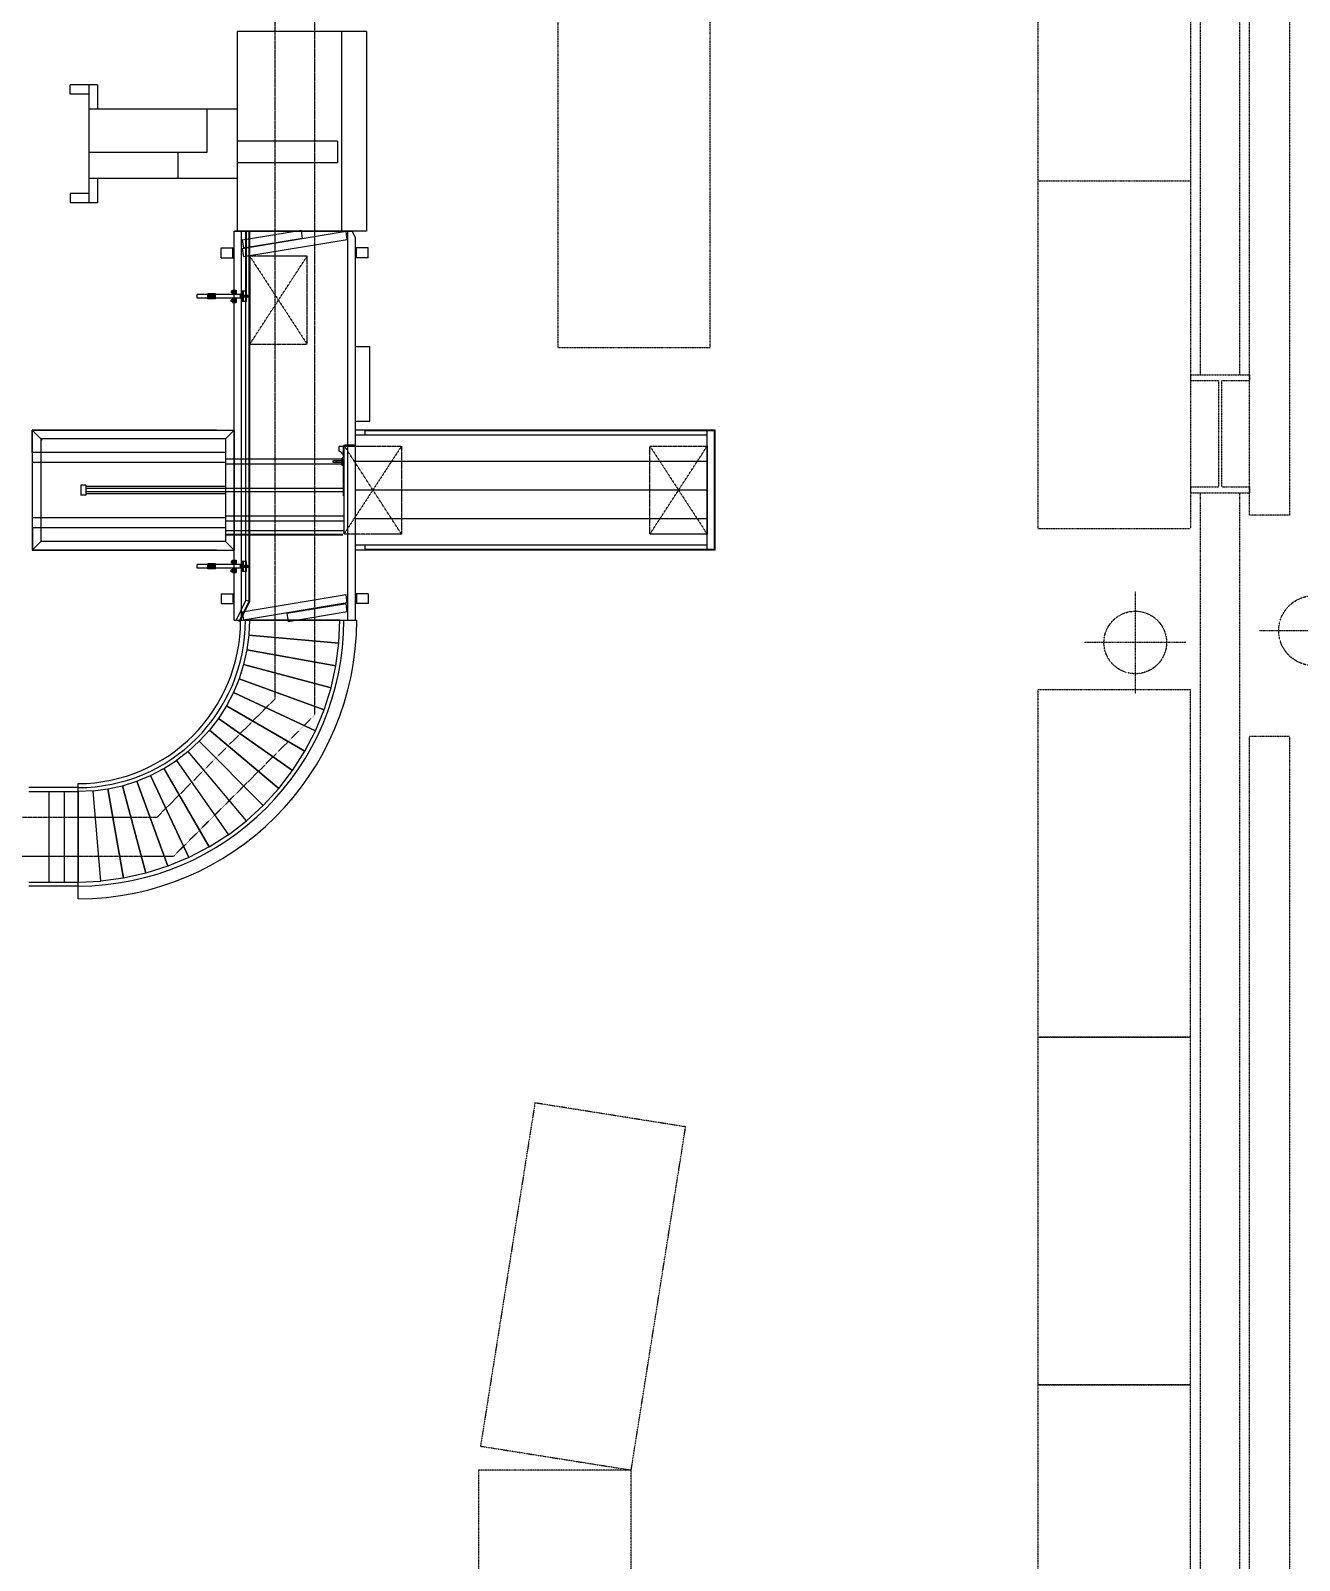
# Model space of a CAD drawing. Header units: millimetres. Extents: x -1732 to 458256, y -4349 to 130988.
# Drawn here: x 60447 to 66893, y 22610 to 30379 of the extents above; entities that cross this region are included whole.
import ezdxf

# ---------------------------------------------------------------- set-up
doc = ezdxf.new("R2010")
doc.units = ezdxf.units.MM
doc.header["$LTSCALE"] = 0.01
doc.header["$MEASUREMENT"] = 0
doc.linetypes.add('HIDDEN2', pattern=[4.7625, 3.175, -1.5875])
doc.linetypes.add('PHANTOM2', pattern=[31.75, 15.875, -3.175, 3.175, -3.175, 3.175, -3.175])
for name, color, linetype in [('F-E-EQP-BIELO', 251, 'CONTINUOUS'), ('F-E-EQP-CAN', 251, 'HIDDEN2'), ('F-E-EQP-PH2', 251, 'PHANTOM2'), ('S-E-ACI', 251, 'PHANTOM2'), ('S-E-BET', 251, 'PHANTOM2')]:
    doc.layers.add(name, color=color, linetype=linetype)

msp = doc.modelspace()

# ---------------------------------------------------------------- linework, layer by layer
at = {"layer": 'F-E-EQP-BIELO'}
for p, q in [((61499.02209, 29359.84956), (61499.02209, 30374.84948)), ((62154.02209, 30374.84948), (61499.02209, 30374.84948)), ((62027.02209, 30374.84948), (62027.02209, 29359.84948)), ((62154.02209, 30374.84948), (62154.02209, 29359.84948)), ((60648.02209, 30055.84948), (60648.02209, 30103.84948)), ((60788.02209, 30103.84948), (60648.02209, 30103.84948)), ((60743.02209, 30103.84948), (60743.02209, 29503.84948)), ((60788.02209, 30103.84948), (60788.02209, 29979.84948)), ((60743.02209, 30055.84948), (60648.02209, 30055.84948)), ((61499.02209, 29979.84948), (60743.02209, 29979.84948)), ((61343.02209, 29979.84948), (61343.02209, 29759.84948)), ((61343.02209, 29759.84948), (60743.02209, 29759.84948)), ((61196.02209, 29759.84948), (61196.02209, 29627.84948)), ((62007.02209, 29817.84948), (61499.02209, 29817.84948)), ((62007.02209, 29817.84948), (62007.02209, 29707.84948)), ((62007.02209, 29707.84948), (61499.02209, 29707.84948)), ((61499.02209, 29627.84948), (60743.02209, 29627.84948)), ((60788.02209, 29627.84948), (60788.02209, 29503.84948)), ((60648.02209, 29551.84948), (60648.02209, 29503.84948)), ((60743.02209, 29551.84948), (60648.02209, 29551.84948)), ((60788.02209, 29503.84948), (60648.02209, 29503.84948)), ((61481.15801, 27384.84956), (61481.15801, 29359.84956)), ((61481.15801, 29359.84956), (62081.15801, 29359.84956)), ((62154.02209, 29359.84948), (61484.52209, 29359.84948)), ((61519.15801, 27384.84956), (61519.15801, 29359.84956)), ((61822.8598, 29364.71913), (61522.00965, 29314.57744)), ((62049.7304, 29358.55417), (61522.00965, 29270.60071)), ((61522.00965, 29314.57744), (61528.58561, 29275.12168)), ((61528.58561, 29275.12168), (61829.43576, 29325.26337)), ((61528.58561, 29231.14495), (62056.30636, 29319.09841)), ((61560.53301, 29359.84956), (61541.48301, 29359.84956)), ((61541.48301, 27484.74666), (61541.48301, 29359.84956)), ((61544.65801, 29055.04956), (61544.65801, 29359.84956)), ((61557.35801, 27480.99908), (61557.35801, 29359.84956)), ((61560.53301, 27480.24956), (61560.53301, 29359.84956)), ((61829.43576, 29325.26337), (61822.8598, 29364.71913)), ((62056.30636, 29319.09841), (62049.7304, 29358.55417)), ((62059.15801, 27384.84956), (62059.15801, 29359.84956)), ((62097.15801, 29327.84956), (62081.15801, 29359.84956)), ((62097.15801, 27384.84956), (62097.15801, 29327.84956)), ((61416.15801, 29225.84956), (61416.15801, 29275.84956)), ((61416.15801, 29275.84956), (61481.15801, 29275.84956)), ((61416.15801, 29225.84956), (61481.15801, 29225.84956)), ((61475.15801, 29225.84956), (61475.15801, 29275.84956)), ((61522.00965, 29270.60071), (61528.58561, 29231.14495)), ((61560.53301, 29234.06365), (61560.53301, 28786.06365)), ((62162.15801, 29275.84956), (62097.15801, 29275.84956)), ((62162.15801, 29225.84956), (62097.15801, 29225.84956)), ((62103.15801, 29225.84956), (62103.15801, 29275.84956)), ((62162.15801, 29225.84956), (62162.15801, 29275.84956)), ((61473.22051, 29061.39956), (61473.22051, 29039.17456)), ((61473.22051, 29061.39956), (61481.15801, 29061.39956)), ((61481.15801, 29061.39956), (61481.15801, 29039.17456)), ((61484.15801, 29061.39956), (61484.15801, 29039.17456)), ((61484.15801, 29061.39956), (61492.09551, 29061.39956)), ((61492.09551, 29061.39956), (61492.09551, 29039.17456)), ((61293.83301, 29020.12456), (61293.83301, 29039.17456)), ((61347.80801, 29039.17456), (61293.83301, 29039.17456)), ((61347.80801, 29020.12456), (61293.83301, 29020.12456)), ((61347.80801, 29016.94956), (61347.80801, 29042.34956)), ((61385.90801, 29042.34956), (61347.80801, 29042.34956)), ((61385.90801, 29039.17456), (61347.80801, 29039.17456)), ((61385.90801, 29020.12456), (61347.80801, 29020.12456)), ((61385.90801, 29016.94956), (61347.80801, 29016.94956)), ((61354.15801, 29016.94956), (61354.15801, 29042.34956)), ((61357.33301, 29020.12456), (61357.33301, 29039.17456)), ((61366.85801, 29036.06537), (61361.30176, 29032.85746)), ((61361.30176, 29032.85746), (61361.30176, 29026.44166)), ((61361.30176, 29026.44166), (61366.85801, 29023.23376)), ((61372.41426, 29032.85746), (61366.85801, 29036.06537)), ((61366.85801, 29023.23376), (61372.41426, 29026.44166)), ((61372.41426, 29026.44166), (61372.41426, 29032.85746)), ((61376.38301, 29020.12456), (61376.38301, 29039.17456)), ((61379.55801, 29016.94956), (61379.55801, 29042.34956)), ((61385.90801, 29016.94956), (61385.90801, 29042.34956)), ((61522.43301, 29039.17456), (61385.90801, 29039.17456)), ((61522.43301, 29020.12456), (61385.90801, 29020.12456)), ((61473.22051, 29056.63706), (61466.87051, 29056.63706)), ((61466.87051, 29056.63706), (61466.87051, 29047.11206)), ((61471.63301, 29054.25581), (61466.87051, 29054.25581)), ((61471.63301, 29049.49331), (61466.87051, 29049.49331)), ((61473.22051, 29047.11206), (61466.87051, 29047.11206)), ((61473.22051, 29012.18706), (61466.87051, 29012.18706)), ((61466.87051, 29002.66206), (61466.87051, 29012.18706)), ((61471.63301, 29009.80581), (61466.87051, 29009.80581)), ((61471.63301, 29005.04331), (61466.87051, 29005.04331)), ((61473.22051, 29002.66206), (61466.87051, 29002.66206)), ((61471.63301, 29054.25581), (61471.63301, 29049.49331)), ((61471.63301, 29005.04331), (61471.63301, 29009.80581)), ((61481.15801, 29055.04956), (61473.22051, 29055.04956)), ((61481.15801, 29048.69956), (61473.22051, 29048.69956)), ((61473.22051, 29020.12456), (61473.22051, 28997.89956)), ((61481.15801, 29010.59956), (61473.22051, 29010.59956)), ((61481.15801, 29004.24956), (61473.22051, 29004.24956)), ((61473.22051, 28997.89956), (61481.15801, 28997.89956)), ((61484.15801, 29055.04956), (61481.15801, 29055.04956)), ((61484.15801, 29048.69956), (61481.15801, 29048.69956)), ((61481.15801, 29020.12456), (61481.15801, 28997.89956)), ((61484.15801, 29010.59956), (61481.15801, 29010.59956)), ((61484.15801, 29004.24956), (61481.15801, 29004.24956)), ((61492.09551, 29055.04956), (61484.15801, 29055.04956)), ((61492.09551, 29054.25581), (61484.15801, 29054.25581)), ((61492.09551, 29049.49331), (61484.15801, 29049.49331)), ((61492.09551, 29048.69956), (61484.15801, 29048.69956)), ((61484.15801, 29020.12456), (61484.15801, 28997.89956)), ((61492.09551, 29010.59956), (61484.15801, 29010.59956)), ((61492.09551, 29009.80581), (61484.15801, 29009.80581)), ((61492.09551, 29005.04331), (61484.15801, 29005.04331)), ((61492.09551, 29004.24956), (61484.15801, 29004.24956)), ((61484.15801, 28997.89956), (61492.09551, 28997.89956)), ((61492.09551, 29020.12456), (61492.09551, 28997.89956)), ((61522.43301, 29036.79331), (61512.90801, 29036.79331)), ((61512.90801, 29022.50581), (61512.90801, 29036.79331)), ((61519.25801, 29032.82456), (61512.90801, 29032.82456)), ((61519.25801, 29026.47456), (61512.90801, 29026.47456)), ((61522.43301, 29022.50581), (61512.90801, 29022.50581)), ((61519.25801, 29026.47456), (61519.25801, 29032.82456)), ((61522.43301, 29004.24956), (61522.43301, 29055.04956)), ((61544.65801, 29055.04956), (61522.43301, 29055.04956)), ((61541.48301, 29034.41206), (61522.43301, 29034.41206)), ((61541.48301, 29024.88706), (61522.43301, 29024.88706)), ((61544.65801, 29004.24956), (61522.43301, 29004.24956)), ((61528.78301, 29004.24956), (61528.78301, 29055.04956)), ((61541.48301, 29032.82456), (61528.78301, 29032.82456)), ((61528.78301, 29032.82456), (61544.65801, 29032.82456)), ((61528.78301, 29032.03081), (61541.48301, 29032.03081)), ((61528.78301, 29027.26831), (61541.48301, 29027.26831)), ((61541.48301, 29026.47456), (61528.78301, 29026.47456)), ((61528.78301, 29026.47456), (61544.65801, 29026.47456)), ((61530.37051, 29026.47456), (61530.37051, 29032.82456)), ((61539.89551, 29024.88706), (61539.89551, 29034.41206)), ((61544.65801, 29004.24956), (61544.65801, 29055.04956)), ((61551.00801, 29034.41206), (61544.65801, 29034.41206)), ((61551.00801, 29024.88706), (61544.65801, 29024.88706)), ((61546.24551, 29027.26831), (61546.24551, 29032.03081)), ((61546.24551, 29032.03081), (61551.00801, 29032.03081)), ((61546.24551, 29027.26831), (61551.00801, 29027.26831)), ((61551.00801, 29024.88706), (61551.00801, 29034.41206)), ((62097.15801, 28774.84956), (62170.15801, 28774.84956)), ((62170.15801, 28394.84956), (62170.15801, 28774.84956)), ((62097.15801, 28394.84956), (62170.15801, 28394.84956)), ((60455.63301, 28237.33706), (60455.63301, 28350.04956)), ((60500.08301, 28305.59956), (60455.63301, 28350.04956)), ((60455.63301, 28350.04956), (60455.63301, 27740.44956)), ((61392.25801, 28350.04956), (60455.63301, 28350.04956)), ((60455.63301, 28350.04956), (61481.15801, 28350.04956)), ((60506.43301, 28299.24956), (60458.80801, 28346.87456)), ((60500.08301, 28305.59956), (60500.08301, 27784.89956)), ((61436.70801, 28305.59956), (60500.08301, 28305.59956)), ((61436.70801, 28305.59956), (61481.15801, 28350.04956)), ((61436.70801, 28305.59956), (61436.70801, 27784.89956)), ((61481.15801, 28350.04956), (61481.15801, 27740.44956)), ((62097.15801, 27740.24956), (62097.15801, 28350.24956)), ((63925.15801, 28350.24956), (62097.15801, 28350.24956)), ((63885.15801, 28325.24956), (62097.15801, 28325.24956)), ((62147.15801, 28325.24956), (62147.15801, 28350.24956)), ((63925.15801, 28347.24956), (62147.15801, 28347.24956)), ((63885.15801, 27743.24956), (63885.15801, 28347.24956)), ((63922.15801, 27743.24956), (63922.15801, 28347.24956)), ((63925.15801, 27740.24956), (63925.15801, 28350.24956)), ((61436.70801, 28237.33706), (60455.63301, 28237.33706)), ((60455.63301, 28237.33706), (60455.63301, 27853.16206)), ((62039.95801, 28267.49956), (62014.55801, 28267.49956)), ((62014.55801, 28243.74008), (62014.55801, 28267.49956)), ((62021.58113, 28239.15592), (62014.55801, 28243.74008)), ((62027.31357, 28237.09307), (62021.58113, 28239.15592)), ((62033.73392, 28228.15398), (62027.31357, 28237.09307)), ((62036.78301, 28208.76206), (62030.43301, 28208.76206)), ((62030.43301, 28170.66206), (62030.43301, 28208.76206)), ((62039.95801, 28224.48665), (62033.73392, 28228.15398)), ((62036.78301, 28226.35741), (62036.78301, 28267.49956)), ((62036.78301, 28016.08957), (62036.78301, 28226.35741)), ((62039.95801, 27821.24956), (62039.95801, 28269.24956)), ((62090.75801, 28273.84956), (62043.13301, 28273.84956)), ((62090.75801, 28270.67456), (62043.13301, 28270.67456)), ((62090.75801, 28270.67456), (62090.75801, 28273.84956)), ((63885.15801, 28269.24956), (63885.15801, 27821.24956)), ((60506.43301, 28186.53706), (60455.63301, 28186.53706)), ((61436.70801, 28186.53706), (60506.43301, 28186.53706)), ((62030.43301, 28202.41206), (61436.70801, 28202.41206)), ((62030.43301, 28177.01206), (61436.70801, 28177.01206)), ((61983.23337, 28189.71206), (61985.98301, 28194.47456)), ((61983.23337, 28189.71206), (61985.98301, 28184.94956)), ((62033.60801, 28194.47456), (61985.98301, 28194.47456)), ((61985.98301, 28184.94956), (61985.98301, 28194.47456)), ((62033.60801, 28184.94956), (61985.98301, 28184.94956)), ((62000.84201, 28192.88706), (62002.42951, 28194.47456)), ((62000.84201, 28186.53706), (62000.84201, 28192.88706)), ((62002.42951, 28184.94956), (62000.84201, 28186.53706)), ((62002.42951, 28184.94956), (62002.42951, 28194.47456)), ((62036.78301, 28170.66206), (62030.43301, 28170.66206)), ((62033.60801, 28194.47456), (62039.95801, 28199.99453)), ((62033.60801, 28184.94956), (62033.60801, 28194.47456)), ((62033.60801, 28184.94956), (62039.95801, 28179.42959)), ((62035.76701, 28188.12456), (62035.76701, 28191.29956)), ((62038.94201, 28191.29956), (62035.76701, 28191.29956)), ((62038.94201, 28188.12456), (62035.76701, 28188.12456)), ((62038.94201, 28180.31279), (62038.94201, 28199.11134)), ((63885.15801, 28191.24956), (62097.15801, 28191.24956)), ((60728.68301, 28070.64956), (60703.28301, 28070.64956)), ((60703.28301, 28070.64956), (60703.28301, 28019.84956)), ((60728.68301, 28070.64956), (60728.68301, 28019.84956)), ((61436.70801, 28064.29956), (60728.68301, 28064.29956)), ((62039.95801, 28053.18706), (60728.68301, 28053.18706)), ((60728.68301, 28019.84956), (60703.28301, 28019.84956)), ((62039.95801, 28037.31206), (60728.68301, 28037.31206)), ((61436.70801, 28026.19956), (60728.68301, 28026.19956)), ((63885.15801, 28045.24956), (62097.15801, 28045.24956)), ((60506.43301, 27903.96206), (60455.63301, 27903.96206)), ((61436.70801, 27903.96206), (60506.43301, 27903.96206)), ((62039.95801, 27913.48706), (61436.70801, 27913.48706)), ((63885.15801, 27899.24956), (62097.15801, 27899.24956)), ((61439.88301, 27853.16206), (60455.63301, 27853.16206)), ((60458.80801, 27743.62456), (60458.80801, 27853.16206)), ((62039.95801, 27888.08706), (61436.70801, 27888.08706)), ((62039.95801, 27838.87456), (61436.70801, 27838.87456)), ((62033.60801, 27819.82456), (61436.70801, 27819.82456)), ((62033.60801, 27816.64956), (61436.70801, 27816.64956)), ((60500.08301, 27784.89956), (60455.63301, 27740.44956)), ((61392.25801, 27740.44956), (60455.63301, 27740.44956)), ((60455.63301, 27740.44956), (61481.15801, 27740.44956)), ((61436.70801, 27784.89956), (60500.08301, 27784.89956)), ((61481.15801, 27740.44956), (61436.70801, 27784.89956)), ((63885.15801, 27765.24956), (62097.15801, 27765.24956)), ((63925.15801, 27740.24956), (62097.15801, 27740.24956)), ((62147.15801, 27740.24956), (62147.15801, 27765.24956)), ((63925.15801, 27743.24956), (62147.15801, 27743.24956)), ((61293.83301, 27648.52456), (61293.83301, 27667.57456)), ((61347.80801, 27667.57456), (61293.83301, 27667.57456)), ((61347.80801, 27645.34956), (61347.80801, 27670.74956)), ((61385.90801, 27670.74956), (61347.80801, 27670.74956)), ((61385.90801, 27667.57456), (61347.80801, 27667.57456)), ((61354.15801, 27645.34956), (61354.15801, 27670.74956)), ((61357.33301, 27648.52456), (61357.33301, 27667.57456)), ((61366.85801, 27664.46537), (61361.30176, 27661.25746)), ((61361.30176, 27661.25746), (61361.30176, 27654.84166)), ((61372.41426, 27661.25746), (61366.85801, 27664.46537)), ((61372.41426, 27654.84166), (61372.41426, 27661.25746)), ((61376.38301, 27648.52456), (61376.38301, 27667.57456)), ((61379.55801, 27645.34956), (61379.55801, 27670.74956)), ((61385.90801, 27645.34956), (61385.90801, 27670.74956)), ((61522.43301, 27667.57456), (61385.90801, 27667.57456)), ((61466.87051, 27685.03706), (61466.87051, 27675.51206)), ((61473.22051, 27685.03706), (61466.87051, 27685.03706)), ((61471.63301, 27682.65581), (61466.87051, 27682.65581)), ((61471.63301, 27677.89331), (61466.87051, 27677.89331)), ((61473.22051, 27675.51206), (61466.87051, 27675.51206)), ((61471.63301, 27682.65581), (61471.63301, 27677.89331)), ((61473.22051, 27689.79956), (61473.22051, 27667.57456)), ((61473.22051, 27689.79956), (61481.15801, 27689.79956)), ((61481.15801, 27683.44956), (61473.22051, 27683.44956)), ((61481.15801, 27677.09956), (61473.22051, 27677.09956)), ((61481.15801, 27689.79956), (61481.15801, 27667.57456)), ((61484.15801, 27683.44956), (61481.15801, 27683.44956)), ((61484.15801, 27677.09956), (61481.15801, 27677.09956)), ((61484.15801, 27689.79956), (61484.15801, 27667.57456)), ((61484.15801, 27689.79956), (61492.09551, 27689.79956)), ((61492.09551, 27683.44956), (61484.15801, 27683.44956)), ((61492.09551, 27682.65581), (61484.15801, 27682.65581)), ((61492.09551, 27677.89331), (61484.15801, 27677.89331)), ((61492.09551, 27677.09956), (61484.15801, 27677.09956)), ((61492.09551, 27689.79956), (61492.09551, 27667.57456)), ((61512.90801, 27650.90581), (61512.90801, 27665.19331)), ((61522.43301, 27665.19331), (61512.90801, 27665.19331)), ((61519.25801, 27661.22456), (61512.90801, 27661.22456)), ((61519.25801, 27654.87456), (61519.25801, 27661.22456)), ((61544.65801, 27683.44956), (61522.43301, 27683.44956)), ((61522.43301, 27632.64956), (61522.43301, 27683.44956)), ((61541.48301, 27662.81206), (61522.43301, 27662.81206)), ((61528.78301, 27632.64956), (61528.78301, 27683.44956)), ((61528.78301, 27661.22456), (61544.65801, 27661.22456)), ((61541.48301, 27661.22456), (61528.78301, 27661.22456)), ((61528.78301, 27660.43081), (61541.48301, 27660.43081)), ((61530.37051, 27654.87456), (61530.37051, 27661.22456)), ((61539.89551, 27653.28706), (61539.89551, 27662.81206)), ((61544.65801, 27632.64956), (61544.65801, 27683.44956)), ((61551.00801, 27662.81206), (61544.65801, 27662.81206)), ((61546.24551, 27655.66831), (61546.24551, 27660.43081)), ((61546.24551, 27660.43081), (61551.00801, 27660.43081)), ((61551.00801, 27653.28706), (61551.00801, 27662.81206)), ((61347.80801, 27648.52456), (61293.83301, 27648.52456)), ((61385.90801, 27648.52456), (61347.80801, 27648.52456)), ((61385.90801, 27645.34956), (61347.80801, 27645.34956)), ((61361.30176, 27654.84166), (61366.85801, 27651.63376)), ((61366.85801, 27651.63376), (61372.41426, 27654.84166)), ((61522.43301, 27648.52456), (61385.90801, 27648.52456)), ((61473.22051, 27640.58706), (61466.87051, 27640.58706)), ((61466.87051, 27631.06206), (61466.87051, 27640.58706)), ((61471.63301, 27638.20581), (61466.87051, 27638.20581)), ((61471.63301, 27633.44331), (61466.87051, 27633.44331)), ((61473.22051, 27631.06206), (61466.87051, 27631.06206)), ((61471.63301, 27633.44331), (61471.63301, 27638.20581)), ((61473.22051, 27648.52456), (61473.22051, 27626.29956)), ((61481.15801, 27638.99956), (61473.22051, 27638.99956)), ((61481.15801, 27632.64956), (61473.22051, 27632.64956)), ((61473.22051, 27626.29956), (61481.15801, 27626.29956)), ((61481.15801, 27648.52456), (61481.15801, 27626.29956)), ((61484.15801, 27638.99956), (61481.15801, 27638.99956)), ((61484.15801, 27632.64956), (61481.15801, 27632.64956)), ((61484.15801, 27648.52456), (61484.15801, 27626.29956)), ((61492.09551, 27638.99956), (61484.15801, 27638.99956)), ((61492.09551, 27638.20581), (61484.15801, 27638.20581)), ((61492.09551, 27633.44331), (61484.15801, 27633.44331)), ((61492.09551, 27632.64956), (61484.15801, 27632.64956)), ((61484.15801, 27626.29956), (61492.09551, 27626.29956)), ((61492.09551, 27648.52456), (61492.09551, 27626.29956)), ((61519.25801, 27654.87456), (61512.90801, 27654.87456)), ((61522.43301, 27650.90581), (61512.90801, 27650.90581)), ((61541.48301, 27653.28706), (61522.43301, 27653.28706)), ((61544.65801, 27632.64956), (61522.43301, 27632.64956)), ((61528.78301, 27655.66831), (61541.48301, 27655.66831)), ((61528.78301, 27654.87456), (61544.65801, 27654.87456)), ((61541.48301, 27654.87456), (61528.78301, 27654.87456)), ((61551.00801, 27653.28706), (61544.65801, 27653.28706)), ((61546.24551, 27655.66831), (61551.00801, 27655.66831)), ((61416.15801, 27518.84956), (61481.15801, 27518.84956)), ((61416.15801, 27518.84956), (61416.15801, 27468.84956)), ((61475.15801, 27518.84956), (61475.15801, 27468.84956)), ((62049.7304, 27513.55417), (61522.00965, 27425.60071)), ((62056.30636, 27474.09841), (62049.7304, 27513.55417)), ((62162.15801, 27518.84956), (62097.15801, 27518.84956)), ((62103.15801, 27518.84956), (62103.15801, 27468.84956)), ((62162.15801, 27518.84956), (62162.15801, 27468.84956)), ((61416.15801, 27468.84956), (61481.15801, 27468.84956)), ((61492.69417, 27387.16898), (61541.48301, 27484.74666)), ((61506.8932, 27380.06946), (61557.35801, 27480.99908)), ((61509.73301, 27378.64956), (61560.53301, 27480.24956)), ((61528.58561, 27386.14495), (62056.30636, 27474.09841)), ((61560.53301, 27480.24956), (61541.48301, 27484.74666)), ((62049.7304, 27468.55417), (61748.88025, 27418.41248)), ((61755.45621, 27378.95672), (62056.30636, 27429.09841)), ((62056.30636, 27429.09841), (62049.7304, 27468.55417)), ((62162.15801, 27468.84956), (62097.15801, 27468.84956)), ((61481.15801, 27384.84956), (62097.15801, 27384.84956)), ((61509.73301, 27378.64956), (61492.69417, 27387.16898)), ((61514.02251, 27384.83913), (62104.02251, 27384.83913)), ((61522.00965, 27425.60071), (61528.58561, 27386.14495)), ((61559.02361, 27384.83913), (61555.72361, 27308.93913)), ((62019.02361, 27384.83913), (61559.02361, 27384.83913)), ((61748.88025, 27418.41248), (61755.45621, 27378.95672)), ((62014.02361, 27268.93913), (62019.02361, 27384.83913)), ((61555.72361, 27308.93913), (61545.82361, 27233.73913)), ((62014.02361, 27268.93913), (61555.72361, 27308.93913)), ((61555.72361, 27308.93913), (62014.02361, 27268.93913)), ((61545.82251, 27233.73913), (61529.42251, 27159.63913)), ((61998.82251, 27153.83913), (61545.82251, 27233.73913)), ((61545.82361, 27233.73913), (61998.82361, 27153.83913)), ((61998.82361, 27153.83913), (62014.02361, 27268.93913)), ((61529.42251, 27159.63913), (61506.62251, 27087.23913)), ((61973.72251, 27040.53913), (61529.42251, 27159.63913)), ((61529.42251, 27159.63913), (61973.72251, 27040.53913)), ((61973.72251, 27040.53913), (61998.82251, 27153.83913)), ((61506.62251, 27087.23913), (61477.52251, 27017.13913)), ((61938.82251, 26929.93913), (61506.62251, 27087.23913)), ((61506.62251, 27087.23913), (61938.82251, 26929.93913)), ((61938.82251, 26929.93913), (61973.72251, 27040.53913)), ((61477.52251, 27017.13913), (61442.52251, 26949.83913)), ((61894.42251, 26822.73913), (61477.52251, 27017.13913)), ((61477.52251, 27017.13913), (61894.42251, 26822.73913)), ((61401.72251, 26885.83913), (61355.52251, 26825.53913)), ((61442.52251, 26949.83913), (61401.72251, 26885.83913)), ((61778.52251, 26621.93913), (61401.72251, 26885.83913)), ((61401.72251, 26885.83913), (61778.52251, 26621.93913)), ((61840.82251, 26719.83913), (61442.52251, 26949.83913)), ((61442.52251, 26949.83913), (61840.82251, 26719.83913)), ((61894.42251, 26822.73913), (61938.82251, 26929.93913)), ((61355.52251, 26825.53913), (61304.22251, 26769.63913)), ((61707.92251, 26529.93913), (61355.52251, 26825.53913)), ((61355.52251, 26825.53913), (61707.92251, 26529.93913)), ((61840.82251, 26719.83913), (61894.42251, 26822.73913)), ((61248.22251, 26718.33913), (61304.22251, 26769.63913)), ((61304.22251, 26769.63913), (61629.52251, 26444.33913)), ((61304.22251, 26769.63913), (61629.52251, 26444.33913)), ((61124.02251, 26631.33913), (61188.02251, 26672.13913)), ((61248.22251, 26718.33913), (61188.02251, 26672.13913)), ((61188.02251, 26672.13913), (61451.92251, 26295.33913)), ((61188.02251, 26672.13913), (61451.92251, 26295.33913)), ((61543.92251, 26365.93913), (61248.22251, 26718.33913)), ((61543.92251, 26365.93913), (61248.22251, 26718.33913)), ((61778.52251, 26621.93913), (61840.82251, 26719.83913)), ((60986.62251, 26567.23913), (61056.72251, 26596.33913)), ((61056.72251, 26596.33913), (61124.02251, 26631.33913)), ((61251.12251, 26179.43913), (61056.72251, 26596.33913)), ((61056.72251, 26596.33913), (61251.12251, 26179.43913)), ((61354.02251, 26232.93913), (61124.02251, 26631.33913)), ((61124.02251, 26631.33913), (61354.02251, 26233.03913)), ((61707.92251, 26529.93913), (61778.52251, 26621.93913)), ((60689.02361, 26534.83913), (60439.02361, 26534.83913)), ((60439.02361, 26514.85847), (60689.02361, 26514.85847)), ((60542.23079, 26054.8198), (60542.23079, 26514.85847)), ((60619.0772, 26054.8198), (60619.0772, 26514.85847)), ((60689.02251, 25969.83913), (60689.02251, 26554.83913)), ((60764.82361, 26518.13913), (60689.02361, 26514.83913)), ((60689.02361, 26514.83913), (60689.02361, 26054.83913)), ((60764.82251, 26518.13913), (60840.12251, 26528.03913)), ((60804.92251, 26059.83913), (60764.82251, 26518.13913)), ((60804.92361, 26059.83913), (60764.82361, 26518.13913)), ((60840.12251, 26528.03913), (60914.22251, 26544.43913)), ((60840.12251, 26528.03913), (60920.02251, 26075.03913)), ((60920.02251, 26075.03913), (60840.12251, 26528.03913)), ((60914.22251, 26544.43913), (60986.62251, 26567.23913)), ((60914.22251, 26544.43913), (61033.22251, 26100.13913)), ((61033.22251, 26100.13913), (60914.22251, 26544.43913)), ((61143.92251, 26135.03913), (60986.62251, 26567.23913)), ((60986.62251, 26567.23913), (61143.92251, 26135.03913)), ((61629.52251, 26444.33913), (61707.92251, 26529.93913)), ((61629.52251, 26444.33913), (61543.92251, 26365.93913)), ((61451.92251, 26295.33913), (61543.92251, 26365.93913)), ((61451.92251, 26295.33913), (61354.02251, 26232.93913)), ((61354.02251, 26233.03913), (61251.12251, 26179.43913)), ((61143.92251, 26135.03913), (61033.22251, 26100.13913)), ((61251.12251, 26179.43913), (61143.92251, 26135.03913)), ((60439.02361, 26054.8198), (60689.02361, 26054.8198)), ((60689.02361, 26034.83913), (60439.02361, 26034.83913)), ((60689.02361, 26054.83913), (60804.92361, 26059.83913)), ((60920.02251, 26075.03913), (60804.92251, 26059.83913)), ((61033.22251, 26100.13913), (60920.02251, 26075.03913))]:
    msp.add_line(p, q, dxfattribs=at)
at = {"layer": 'F-E-EQP-BIELO', "color": 9, "linetype": 'HIDDEN2'}
for p, q in [((61852.53301, 29234.06365), (61560.53301, 29234.06365)), ((61560.53301, 28786.06365), (61852.53301, 29234.06365)), ((61560.53301, 29234.06365), (61852.53301, 28786.06365)), ((61852.53301, 28786.06365), (61852.53301, 29234.06365)), ((61560.53301, 28786.06365), (61852.53301, 28786.06365)), ((62039.95801, 28269.24956), (62331.95801, 28269.24956)), ((62331.95801, 28269.24956), (62039.95801, 27822.99956)), ((62039.95801, 27822.99956), (62039.95801, 28267.49956)), ((62331.95801, 27821.24956), (62043.13301, 28267.49956)), ((62331.95801, 28269.24956), (62331.95801, 27821.24956)), ((63593.15801, 28269.24956), (63885.15801, 28269.24956)), ((63593.15801, 27821.24956), (63593.15801, 28269.24956)), ((63593.15801, 27821.24956), (63885.15801, 28269.24956)), ((63593.15801, 28269.24956), (63885.15801, 27821.24956)), ((62331.95801, 27821.24956), (62039.95801, 27821.24956)), ((63885.15801, 27821.24956), (63593.15801, 27821.24956))]:
    msp.add_line(p, q, dxfattribs=at)
at = {"layer": 'F-E-EQP-BIELO'}
for centre, radius in [((61366.85801, 29029.64956), 5.55625), ((61366.85801, 29029.64956), 3.175), ((61366.85801, 27658.04956), 5.55625), ((61366.85801, 27658.04956), 3.175)]:
    msp.add_circle(centre, radius, dxfattribs=at)
for centre, radius, start, end in [((62043.13301, 28267.49956), 6.35, 90, 180), ((62043.13301, 28267.49956), 3.175, 90, 180), ((60684.08596, 27384.76101), 829.93656, 270.340803546, 0.005393464), ((60688.98975, 27384.87189), 1415.03276, 270.001326542, 359.998673458), ((60688.99125, 27384.87039), 1350.03126, 270.001326542, 359.998673458), ((60689.00283, 27384.85881), 850.01968, 270.001326542, 359.998673458)]:
    msp.add_arc(centre, radius, start, end, dxfattribs=at)
for points in [[(61519.25801, 29039.17456), (61522.43301, 29039.17456), (61519.25801, 29039.17456), (61522.43301, 29042.34956)], [(61519.25801, 29020.12456), (61522.43301, 29020.12456), (61519.25801, 29020.12456), (61522.43301, 29016.94956)], [(62035.19551, 28208.76206), (62036.78301, 28208.76206), (62035.19551, 28208.76206), (62036.78301, 28210.34956)], [(62035.19551, 28170.66206), (62036.78301, 28170.66206), (62035.19551, 28170.66206), (62036.78301, 28169.07456)], [(61519.25801, 27667.57456), (61522.43301, 27667.57456), (61519.25801, 27667.57456), (61522.43301, 27670.74956)], [(61519.25801, 27648.52456), (61522.43301, 27648.52456), (61519.25801, 27648.52456), (61522.43301, 27645.34956)]]:
    msp.add_solid(points, dxfattribs=at)
at = {"layer": 'F-E-EQP-CAN'}
for p, q in [((61689.0389, 26984.79221), (61689.04034, 33383.57532)), ((61889.03882, 33383.57532), (61889.0388, 26901.94939)), ((61089.03888, 26384.79221), (61689.0389, 26984.79221)), ((61889.0388, 26901.94939), (61171.88159, 26184.79221)), ((58956.20068, 26384.79221), (61089.03888, 26384.79221)), ((61171.88159, 26184.79221), (59039.04339, 26184.79221))]:
    msp.add_line(p, q, dxfattribs=at)
at = {"layer": 'F-E-EQP-PH2'}
for p, q in [((66638.01678, 44992.00394), (66638.01678, 27919.00394)), ((66842.01678, 44992.00394), (66842.01678, 27919.00394)), ((65564.95344, 31381.13913), (65564.95344, 27851.13913)), ((66339.95344, 31381.13913), (66339.95344, 27851.13913)), ((65564.95344, 29616.13913), (66339.95344, 29616.13913)), ((66842.01678, 27919.00394), (66638.01678, 27919.00394)), ((65564.95344, 27851.13913), (66339.95344, 27851.13913)), ((66059.17305, 27530.78135), (66059.1734, 27012.78135)), ((66318.17323, 27271.78135), (65800.17323, 27271.78135)), ((66687.97649, 27331.78166), (67242.97649, 27331.78166)), ((66638.01678, 26793.78228), (66638.01678, 13751.78228)), ((66842.01678, 26793.78228), (66638.01678, 26793.78228)), ((66842.01678, 26793.78228), (66842.01678, 5351.78228))]:
    msp.add_line(p, q, dxfattribs=at)
for points in [[(63899.95344, 28770.24956), (63899.95344, 30535.25138), (63124.95344, 30535.25138), (63124.95344, 28770.24956)], [(66339.95352, 25266.77953), (66339.95352, 27031.78135), (65564.95352, 27031.78135), (65564.95352, 25266.77953)], [(66339.95352, 23501.77771), (66339.95352, 25266.77953), (65564.95352, 25266.77953), (65564.95352, 23501.77771)], [(63498.41171, 23068.57854), (63774.95352, 24811.78135), (63009.52531, 24933.20893), (62732.9835, 23190.00612)], [(66339.95352, 21736.77589), (66339.95352, 23501.77771), (65564.95352, 23501.77771), (65564.95352, 21736.77589)], [(63498.41171, 21303.57671), (63498.41171, 23068.57854), (62723.41171, 23068.57854), (62723.41171, 21303.57671)]]:
    msp.add_lwpolyline(points, close=True, dxfattribs=at)
for centre, radius in [((66965.47649, 27331.78166), 177.5), ((66059.17323, 27271.78135), 159)]:
    msp.add_circle(centre, radius, dxfattribs=at)
at = {"layer": 'S-E-ACI'}
for p, q in [((66339.95344, 28631.7832), (66639.94979, 28631.7832)), ((66339.95344, 28631.7832), (66339.95344, 28601.78174)), ((66339.95344, 28601.78174), (66482.48097, 28601.78174)), ((66482.48097, 28601.78174), (66482.48097, 28061.78282)), ((66497.48627, 28601.78174), (66497.48627, 28061.78282)), ((66497.48627, 28601.78174), (66639.94979, 28601.78174)), ((66639.94979, 28631.7832), (66639.94979, 28601.78174)), ((66339.95344, 28061.78282), (66482.48097, 28061.78282)), ((66339.95344, 28061.78282), (66339.95344, 28031.78135)), ((66497.48627, 28061.78282), (66639.94979, 28061.78282)), ((66639.94979, 28061.78282), (66639.94979, 28031.78135)), ((66339.95344, 28031.78135), (66639.94979, 28031.78135))]:
    msp.add_line(p, q, dxfattribs=at)
at = {"layer": 'S-E-BET'}
for p, q in [((66389.16074, 45907.00394), (66389.17232, 28631.7832)), ((66589.16074, 45907.00422), (66589.17232, 28631.7832)), ((66389.17272, 28031.78135), (66389.1896, 2831.78228)), ((66589.17272, 28031.78135), (66589.1896, 2831.78228))]:
    msp.add_line(p, q, dxfattribs=at)

doc.saveas('drawing.dxf')
